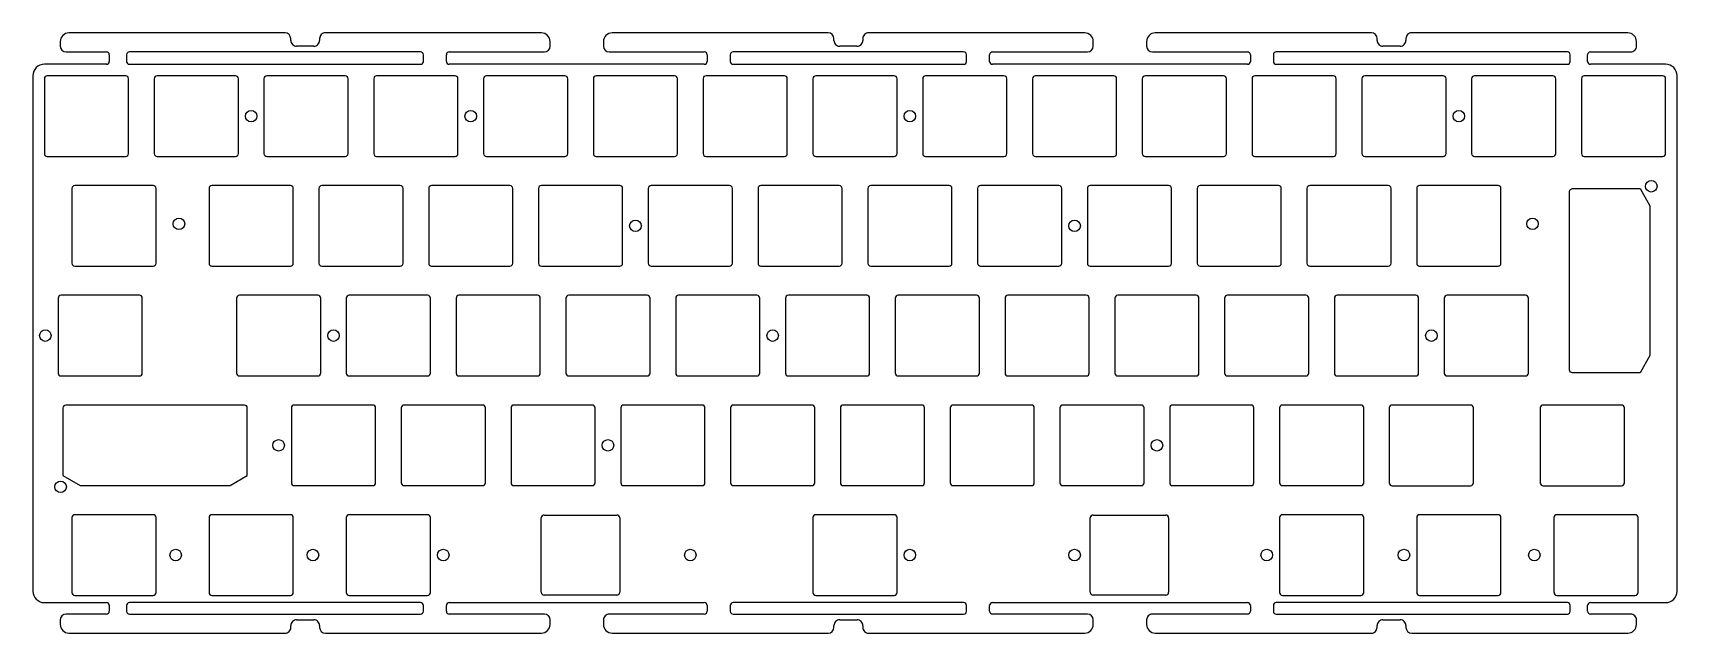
# Model space of a CAD drawing. Header units: millimetres. Extents: x -9 to 276, y -90 to 14.
import ezdxf

# ---------------------------------------------------------------- set-up
doc = ezdxf.new("R2010")
doc.units = ezdxf.units.MM
doc.layers.get('0').update_dxf_attribs({"linetype": 'CONTINUOUS'})
doc.layers.add('BLACK', color=7, linetype='CONTINUOUS')
doc.layers.add('Edge.Cuts', color=53, linetype='CONTINUOUS')

msp = doc.modelspace()

# ---------------------------------------------------------------- linework, layer by layer
for points in [[(240.35, 6.5), (240.35, -6.5, 0.4142123908), (240.85, -7), (254.45, -7, 0.4142135624), (254.95, -6.5), (254.95, 6.5, 0.4142135624), (254.45, 7), (240.85, 7, 0.4142123908)], [(259.4, 6.5), (259.4, -6.5, 0.4142123908), (259.9, -7), (273.5, -7, 0.4142135624), (274, -6.5), (274, 6.5, 0.4142135624), (273.5, 7), (259.9, 7, 0.4142123908)], [(257.34375, -44.075), (257.34375, -13.075, -0.4142135624), (257.84375, -12.575), (269.56175, -12.575), (271.29375, -15.575), (271.29375, -41.575), (269.56175, -44.575), (257.84375, -44.575, -0.4142123908)], [(235.59375, -31.6), (235.59375, -44.6, 0.4142123908), (236.09375, -45.1), (249.69375, -45.1, 0.4142135624), (250.19375, -44.6), (250.19375, -31.6, 0.4142135624), (249.69375, -31.1), (236.09375, -31.1, 0.4142123908)], [(-4.09375, -50.675), (-4.09375, -62.393), (-1.09375, -64.125), (24.90625, -64.125), (27.90625, -62.393), (27.90625, -50.675, 0.4142135624), (27.40625, -50.175), (-3.59375, -50.175, 0.4142123908)]]:
    msp.add_lwpolyline(points, format="xyb", close=True)
for centre in [(238.125, 0), (271.51875, -12.175), (233.3625, -38.1), (33.3375, -57.15), (-4.49375, -64.35)]:
    msp.add_circle(centre, 1)
at = {"layer": 'BLACK', "linetype": 'Continuous'}
for p, q in [((34.449869, 14.45), (-3.049999, 14.45)), ((78.949999, 14.45), (41.450004, 14.45)), ((128.701115, 14.45), (91.201251, 14.45)), ((173.201115, 14.45), (135.70125, 14.45)), ((222.952515, 14.45), (185.4525, 14.45)), ((267.452515, 14.45), (229.956413, 14.45)), ((-4.55, 12.949999), (-4.55, 12.150003)), ((35.450004, 13.15), (35.450004, 13.458978)), ((39.445279, 12.15), (36.449969, 12.15)), ((40.450004, 13.450023), (40.450004, 13.150023)), ((80.45, 12.150003), (80.45, 12.949999)), ((89.70125, 12.949999), (89.70125, 12.150003)), ((129.70125, 13.15), (129.70125, 13.458978)), ((133.696525, 12.15), (130.701215, 12.15)), ((134.70125, 13.450023), (134.70125, 13.150023)), ((174.70125, 12.150023), (174.70125, 12.938833)), ((183.9525, 12.950023), (183.9525, 12.146023)), ((223.95265, 13.15), (223.95265, 13.458978)), ((227.947925, 12.15), (224.952615, 12.15)), ((228.95265, 13.450023), (228.95265, 13.150023)), ((268.9525, 12.150123), (268.9525, 12.95)), ((3.45, 9), (-7.300002, 9)), ((-3.549997, 11.15), (3.45, 11.15)), ((3.95, 10.65), (3.95, 9.5)), ((6.95, 10.65), (6.95, 9.5)), ((57.95, 11.15), (7.45, 11.15)), ((7.45, 9), (57.95, 9)), ((58.45, 9.5), (58.45, 10.65)), ((62.45, 9.5), (62.45, 10.65)), ((62.95, 11.15), (79.449997, 11.15)), ((107.20125, 9), (62.95, 9)), ((90.701253, 11.15), (107.20125, 11.15)), ((107.70125, 10.65), (107.70125, 9.5)), ((111.70125, 10.65), (111.70125, 9.5)), ((152.20125, 11.15), (112.20125, 11.15)), ((112.20125, 9), (152.20125, 9)), ((152.70125, 9.5), (152.70125, 10.65)), ((156.70125, 9.5), (156.70125, 10.65)), ((157.20125, 11.15), (173.705905, 11.15)), ((201.4525, 9), (157.20125, 9)), ((184.952515, 11.15), (201.4525, 11.15)), ((201.9525, 10.65), (201.9525, 9.5)), ((205.9525, 10.65), (205.9525, 9.5)), ((256.9525, 11.15), (206.4525, 11.15)), ((206.4525, 9), (256.9525, 9)), ((257.4525, 9.5), (257.4525, 10.65)), ((260.4525, 9.5), (260.4525, 10.65)), ((260.9525, 11.15), (267.94137, 11.15)), ((274.000015, 9), (260.9525, 9)), ((-9.3, 7.000001), (-9.3, -82.449997)), ((-7.3, 6.499999), (-7.3, -6.5)), ((6.8, 7), (-6.8, 7)), ((7.3, -6.5), (7.3, 6.5)), ((11.75, 6.5), (11.75, -6.5)), ((25.85, 7), (12.25, 7)), ((26.35, -6.5), (26.35, 6.5)), ((30.8, 6.5), (30.8, -6.5)), ((44.9, 7), (31.3, 7)), ((45.4, -6.5), (45.4, 6.5)), ((49.85, 6.5), (49.85, -6.5)), ((63.95, 7), (50.35, 7)), ((64.45, -6.5), (64.45, 6.5)), ((68.9, 6.5), (68.9, -6.5)), ((83, 7), (69.4, 7)), ((83.5, -6.5), (83.5, 6.5)), ((87.95, 6.5), (87.95, -6.5)), ((102.05, 7), (88.45, 7)), ((102.55, -6.5), (102.55, 6.5)), ((107, 6.5), (107, -6.5)), ((121.1, 7), (107.5, 7)), ((121.6, -6.5), (121.6, 6.5)), ((126.05, 6.5), (126.05, -6.5)), ((140.15, 7), (126.55, 7)), ((140.65, -6.5), (140.65, 6.5)), ((145.1, 6.5), (145.1, -6.5)), ((159.2, 7), (145.6, 7)), ((159.7, -6.5), (159.7, 6.5)), ((164.15, 6.5), (164.15, -6.5)), ((178.25, 7), (164.65, 7)), ((178.75, -6.5), (178.75, 6.5)), ((183.2, 6.5), (183.2, -6.5)), ((197.3, 7), (183.7, 7)), ((197.8, -6.5), (197.8, 6.5)), ((202.25, 6.5), (202.25, -6.5)), ((216.35, 7), (202.75, 7)), ((216.85, -6.5), (216.85, 6.5)), ((221.3, 6.5), (221.3, -6.5)), ((235.4, 7), (221.8, 7)), ((235.9, -6.5), (235.9, 6.5)), ((276, -82.449877), (276, 7)), ((-6.799999, -7), (6.8, -7)), ((12.25, -7), (25.85, -7)), ((31.3, -7), (44.9, -7)), ((50.35, -7), (63.95, -7)), ((69.4, -7), (83, -7)), ((88.45, -7), (102.05, -7)), ((107.5, -7), (121.1, -7)), ((126.55, -7), (140.15, -7)), ((145.6, -7), (159.2, -7)), ((164.65, -7), (178.25, -7)), ((183.7, -7), (197.3, -7)), ((202.75, -7), (216.35, -7)), ((221.8, -7), (235.4, -7)), ((-2.5375, -12.550001), (-2.5375, -25.55)), ((11.5625, -12.05), (-2.037499, -12.05)), ((12.0625, -25.55), (12.0625, -12.55)), ((21.275, -12.55), (21.275, -25.55)), ((35.375, -12.05), (21.775, -12.05)), ((35.875, -25.55), (35.875, -12.55)), ((40.325, -12.55), (40.325, -25.55)), ((54.425, -12.05), (40.825, -12.05)), ((54.925, -25.55), (54.925, -12.55)), ((59.375, -12.55), (59.375, -25.55)), ((73.475, -12.05), (59.875, -12.05)), ((73.975, -25.55), (73.975, -12.55)), ((78.425, -12.55), (78.425, -25.55)), ((92.525, -12.05), (78.925, -12.05)), ((93.025, -25.55), (93.025, -12.55)), ((97.475, -12.55), (97.475, -25.55)), ((111.575, -12.05), (97.975, -12.05)), ((112.075, -25.55), (112.075, -12.55)), ((116.525, -12.55), (116.525, -25.55)), ((130.625, -12.05), (117.025, -12.05)), ((131.125, -25.55), (131.125, -12.55)), ((135.575, -12.55), (135.575, -25.55)), ((149.675, -12.05), (136.075, -12.05)), ((150.175, -25.55), (150.175, -12.55)), ((154.625, -12.55), (154.625, -25.55)), ((168.725, -12.05), (155.125, -12.05)), ((169.225, -25.55), (169.225, -12.55)), ((173.675, -12.55), (173.675, -25.55)), ((187.775, -12.05), (174.175, -12.05)), ((188.275, -25.55), (188.275, -12.55)), ((192.725, -12.55), (192.725, -25.55)), ((206.825, -12.05), (193.225, -12.05)), ((207.325, -25.55), (207.325, -12.55)), ((211.775, -12.55), (211.775, -25.55)), ((225.875, -12.05), (212.275, -12.05)), ((226.375, -25.55), (226.375, -12.55)), ((230.825, -12.55), (230.825, -25.55)), ((244.925, -12.05), (231.325, -12.05)), ((245.425, -25.55), (245.425, -12.55)), ((-2.037499, -26.05), (11.5625, -26.05)), ((21.775, -26.05), (35.375, -26.05)), ((40.825, -26.05), (54.425, -26.05)), ((59.875, -26.05), (73.475, -26.05)), ((78.925, -26.05), (92.525, -26.05)), ((97.975, -26.05), (111.575, -26.05)), ((117.025, -26.05), (130.625, -26.05)), ((136.075, -26.05), (149.675, -26.05)), ((155.125, -26.05), (168.725, -26.05)), ((174.175, -26.05), (187.775, -26.05)), ((193.225, -26.05), (206.825, -26.05)), ((212.275, -26.05), (225.875, -26.05)), ((231.325, -26.05), (244.925, -26.05)), ((9.18125, -31.1), (-4.418749, -31.1)), ((40.1375, -31.1), (26.5375, -31.1)), ((59.1875, -31.1), (45.5875, -31.1)), ((78.2375, -31.1), (64.6375, -31.1)), ((97.2875, -31.1), (83.6875, -31.1)), ((116.3375, -31.1), (102.7375, -31.1)), ((135.3875, -31.1), (121.7875, -31.1)), ((154.4375, -31.1), (140.8375, -31.1)), ((173.4875, -31.1), (159.8875, -31.1)), ((192.5375, -31.1), (178.9375, -31.1)), ((211.5875, -31.1), (197.9875, -31.1)), ((230.6375, -31.1), (217.0375, -31.1)), ((-4.91875, -31.6), (-4.91875, -44.6)), ((9.68125, -44.6), (9.68125, -31.6)), ((26.0375, -31.6), (26.0375, -44.6)), ((40.6375, -44.6), (40.6375, -31.6)), ((45.0875, -31.6), (45.0875, -44.6)), ((59.6875, -44.6), (59.6875, -31.6)), ((64.1375, -31.6), (64.1375, -44.6)), ((78.7375, -44.6), (78.7375, -31.6)), ((83.1875, -31.6), (83.1875, -44.6)), ((97.7875, -44.6), (97.7875, -31.6)), ((102.2375, -31.6), (102.2375, -44.6)), ((116.8375, -44.6), (116.8375, -31.6)), ((121.2875, -31.6), (121.2875, -44.6)), ((135.8875, -44.6), (135.8875, -31.6)), ((140.3375, -31.6), (140.3375, -44.6)), ((154.9375, -44.6), (154.9375, -31.6)), ((159.3875, -31.6), (159.3875, -44.6)), ((173.9875, -44.6), (173.9875, -31.6)), ((178.4375, -31.6), (178.4375, -44.6)), ((193.0375, -44.6), (193.0375, -31.6)), ((197.4875, -31.6), (197.4875, -44.6)), ((212.0875, -44.6), (212.0875, -31.6)), ((216.5375, -31.6), (216.5375, -44.6)), ((231.1375, -44.6), (231.1375, -31.6)), ((-4.418749, -45.1), (9.18125, -45.1)), ((26.5375, -45.1), (40.1375, -45.1)), ((45.5875, -45.1), (59.1875, -45.1)), ((64.6375, -45.1), (78.2375, -45.1)), ((83.6875, -45.1), (97.2875, -45.1)), ((102.7375, -45.1), (116.3375, -45.1)), ((121.7875, -45.1), (135.3875, -45.1)), ((140.8375, -45.1), (154.4375, -45.1)), ((159.8875, -45.1), (173.4875, -45.1)), ((178.9375, -45.1), (192.5375, -45.1)), ((197.9875, -45.1), (211.5875, -45.1)), ((217.0375, -45.1), (230.6375, -45.1)), ((35.5625, -50.65), (35.5625, -63.65)), ((49.6625, -50.15), (36.0625, -50.15)), ((50.1625, -63.65), (50.1625, -50.65)), ((54.6125, -50.65), (54.6125, -63.65)), ((68.7125, -50.15), (55.1125, -50.15)), ((69.2125, -63.65), (69.2125, -50.65)), ((73.6625, -50.65), (73.6625, -63.65)), ((87.7625, -50.15), (74.1625, -50.15)), ((88.2625, -63.65), (88.2625, -50.65)), ((92.7125, -50.65), (92.7125, -63.65)), ((106.8125, -50.15), (93.2125, -50.15)), ((107.3125, -63.65), (107.3125, -50.65)), ((111.7625, -50.65), (111.7625, -63.65)), ((125.8625, -50.15), (112.2625, -50.15)), ((126.3625, -63.65), (126.3625, -50.65)), ((130.8125, -50.65), (130.8125, -63.65)), ((144.9125, -50.15), (131.3125, -50.15)), ((145.4125, -63.65), (145.4125, -50.65)), ((149.8625, -50.65), (149.8625, -63.65)), ((163.9625, -50.15), (150.3625, -50.15)), ((164.4625, -63.65), (164.4625, -50.65)), ((168.9125, -50.65), (168.9125, -63.65)), ((183.0125, -50.15), (169.4125, -50.15)), ((183.5125, -63.65), (183.5125, -50.65)), ((187.9625, -50.65), (187.9625, -63.65)), ((202.0625, -50.15), (188.4625, -50.15)), ((202.5625, -63.65), (202.5625, -50.65)), ((207.0125, -50.65), (207.0125, -63.65)), ((221.1125, -50.15), (207.5125, -50.15)), ((221.6125, -63.65), (221.6125, -50.65)), ((226.0625, -50.652003), (226.0625, -63.652051)), ((240.162412, -50.152051), (226.5625, -50.152051)), ((240.6625, -63.651903), (240.6625, -50.644041)), ((252.253712, -50.652003), (252.253712, -63.652003)), ((266.353712, -50.152003), (252.753712, -50.152003)), ((266.853712, -63.652003), (266.853712, -50.652003)), ((36.0625, -64.15), (49.6625, -64.15)), ((55.1125, -64.15), (68.7125, -64.15)), ((74.1625, -64.15), (87.7625, -64.15)), ((93.2125, -64.15), (106.8125, -64.15)), ((112.2625, -64.15), (125.8625, -64.15)), ((131.3125, -64.15), (144.9125, -64.15)), ((150.3625, -64.15), (163.9625, -64.15)), ((169.4125, -64.15), (183.0125, -64.15)), ((188.4625, -64.15), (202.0625, -64.15)), ((207.5125, -64.15), (221.1125, -64.15)), ((226.562512, -64.152051), (240.168657, -64.152051)), ((252.753712, -64.152003), (266.353712, -64.152003)), ((-7.299998, -84.45), (3.45, -84.45)), ((3.95, -84.95), (3.95, -85.95)), ((6.95, -84.95), (6.95, -85.95)), ((57.95, -84.45), (7.45, -84.45)), ((58.45, -85.95), (58.45, -84.95)), ((62.45, -85.95), (62.45, -84.95)), ((62.95, -84.45), (107.20125, -84.45)), ((107.70125, -84.95), (107.70125, -85.95)), ((111.70125, -84.95), (111.70125, -85.95)), ((152.20125, -84.45), (112.20125, -84.45)), ((152.70125, -85.95), (152.70125, -84.95)), ((156.70125, -85.95), (156.70125, -84.95)), ((157.20125, -84.45), (201.4525, -84.45)), ((201.9525, -84.95), (201.9525, -85.95)), ((205.9525, -84.95), (205.9525, -85.95)), ((256.9525, -84.45), (206.4525, -84.45)), ((257.4525, -85.95), (257.4525, -84.95)), ((260.4525, -85.95), (260.4525, -84.95)), ((260.9525, -84.45), (273.984295, -84.45)), ((-4.55, -87.450003), (-4.55, -88.249999)), ((3.45, -86.45), (-3.549997, -86.45)), ((7.45, -86.45), (57.95, -86.45)), ((36.454593, -87.45), (39.449903, -87.45)), ((79.45, -86.45), (62.95, -86.45)), ((80.45, -88.249999), (80.45, -87.449998)), ((89.70125, -87.449999), (89.70125, -88.249999)), ((107.20125, -86.45), (90.70125, -86.45)), ((112.20125, -86.45), (152.20125, -86.45)), ((130.70125, -87.45), (133.701215, -87.45)), ((173.701115, -86.45), (157.20125, -86.45)), ((174.70125, -88.249977), (174.70125, -87.440912)), ((183.9525, -87.449977), (183.9525, -88.254559)), ((201.4525, -86.45), (184.9525, -86.45)), ((206.4525, -86.45), (256.9525, -86.45)), ((224.946095, -87.45), (227.941405, -87.45)), ((267.952515, -86.45), (260.9525, -86.45)), ((268.9525, -88.249877), (268.9525, -87.45)), ((-3.049999, -89.75), (34.454562, -89.75)), ((35.449868, -88.750023), (35.449868, -88.450023)), ((40.449868, -88.45), (40.449868, -88.758978)), ((41.450003, -89.75), (78.949999, -89.75)), ((91.201251, -89.75), (128.705905, -89.75)), ((129.70125, -88.749977), (129.70125, -88.449977)), ((134.70125, -88.459242), (134.70125, -88.75)), ((135.701215, -89.75), (173.206959, -89.75)), ((185.452515, -89.75), (222.94137, -89.75)), ((223.94137, -88.750023), (223.94137, -88.450023)), ((228.94137, -88.45), (228.94137, -88.758978)), ((229.941505, -89.75), (267.438888, -89.75))]:
    msp.add_line(p, q, dxfattribs=at)
at = {"layer": 'BLACK'}
for centre in [(28.575, 0), (66.675, 0), (142.875, 0), (16.04875, -18.7), (95.25, -19.05), (171.45, -19.05), (250.9012, -18.7), (-7.14375, -38.1), (42.8625, -38.1), (119.0625, -38.1), (90.4875, -57.15), (185.7375, -57.15)]:
    msp.add_circle(centre, 1, dxfattribs=at)
for centre, radius, start, end in [((-3.049999, 12.949999), 1.500001, 90, 180), ((34.449898, 13.449853), 1.000147, 0.52275407, 90.00166133), ((41.44999, 13.450014), 0.999986, 89.99919785, 179.99948433), ((78.949999, 12.949999), 1.500001, 0, 90), ((91.201251, 12.949999), 1.500001, 90, 180), ((128.701115, 13.449823), 1.000177, 0.52445741, 90), ((135.701215, 13.450023), 0.999965, 89.9979946, 180), ((173.201115, 12.949823), 1.500177, 359.58025821, 90), ((185.452415, 12.950023), 1.499915, 89.99675319, 180), ((222.952544, 13.449853), 1.000147, 0.52275407, 90.00166133), ((229.952636, 13.450014), 0.999986, 89.99919785, 179.99948433), ((267.452515, 12.950023), 1.499977, 359.99912146, 90), ((-3.549997, 12.150003), 1.000003, 180, 270), ((36.449926, 13.149922), 0.999922, 179.99553058, 270.00246391), ((39.449971, 13.150022), 1.000033, 269.73117609, 0.00005729), ((79.449997, 12.150003), 1.000003, 270, 0), ((90.701253, 12.150003), 1.000003, 180, 270), ((130.701215, 13.149923), 0.999923, 179.99558807, 270), ((133.701215, 13.150023), 1.000035, 269.73129094, 0), ((173.701215, 12.150023), 1.000035, 270.26870906, 0), ((184.952515, 12.150023), 1.000023, 180.22917846, 270), ((224.952572, 13.149922), 0.999922, 179.99553058, 270.00246391), ((227.952617, 13.150022), 1.000033, 269.73117609, 0.00005729), ((267.952315, 12.150123), 1.000185, 269.37299985, 0), ((-7.300001, 7.000001), 1.999999, 90.00002865, 180), ((3.449972, 10.649985), 0.500015, 0.00171878, 89.99679153), ((3.449972, 9.499985), 0.500028, 270.00320866, 0.00171878), ((7.449972, 9.499985), 0.499985, 179.99828103, 270.00320866), ((7.449972, 10.649985), 0.499972, 89.99679153, 179.99828103), ((57.949972, 10.649985), 0.500015, 0.00171878, 89.99679153), ((57.949972, 9.499985), 0.500028, 270.00320866, 0.00171878), ((62.949972, 9.499985), 0.499985, 179.99828103, 270.00320866), ((62.949972, 10.649985), 0.499972, 89.99679153, 179.99828103), ((107.201272, 10.649985), 0.500015, 0.00171895, 90.00252094), ((107.201272, 9.499985), 0.499978, 269.99747891, 0.00171895), ((112.201272, 10.649985), 0.500022, 90.00252094, 179.9982812), ((112.201272, 9.499985), 0.499985, 179.9982812, 269.99747891), ((152.201272, 10.649985), 0.500015, 0.00171895, 90.00252094), ((152.201272, 9.499985), 0.499978, 269.99747891, 0.00171895), ((157.201272, 10.649985), 0.500022, 90.00252094, 179.9982812), ((157.201272, 9.499985), 0.499985, 179.9982812, 269.99747891), ((201.452472, 10.649985), 0.500015, 0.00171878, 89.99679153), ((201.452472, 9.499985), 0.500028, 270.00320866, 0.00171878), ((206.452472, 9.499985), 0.499985, 179.99828103, 270.00320866), ((206.452472, 10.649985), 0.499972, 89.99679153, 179.99828103), ((256.952472, 10.649985), 0.500015, 0.00171878, 89.99679153), ((256.952472, 9.499985), 0.500028, 270.00320866, 0.00171878), ((260.952472, 9.499985), 0.499985, 179.99828103, 270.00320866), ((260.952472, 10.649985), 0.499972, 89.99679153, 179.99828103), ((274.000015, 7.000023), 1.999977, 359.99934109, 90), ((-6.799999, 6.499999), 0.500001, 90.00011459, 180), ((6.8, 6.5), 0.5, 0, 90), ((12.25, 6.5), 0.5, 90, 180), ((25.85, 6.5), 0.5, 0, 90), ((31.3, 6.5), 0.5, 90, 180), ((44.9, 6.5), 0.5, 0, 90), ((50.35, 6.5), 0.5, 90, 180), ((63.95, 6.5), 0.5, 0, 90), ((69.4, 6.5), 0.5, 90, 180), ((83, 6.5), 0.5, 0, 90), ((88.45, 6.5), 0.5, 90, 180), ((102.05, 6.5), 0.5, 0, 90), ((107.5, 6.5), 0.5, 90, 180), ((121.1, 6.5), 0.5, 0, 90), ((126.55, 6.5), 0.5, 90, 180), ((140.15, 6.5), 0.5, 0, 90), ((145.6, 6.5), 0.5, 90, 180), ((159.2, 6.5), 0.5, 0, 90), ((164.65, 6.5), 0.5, 90, 180), ((178.25, 6.5), 0.5, 0, 90), ((183.7, 6.5), 0.5, 90, 180), ((197.3, 6.5), 0.5, 0, 90), ((202.75, 6.5), 0.5, 90, 180), ((216.35, 6.5), 0.5, 0, 90), ((221.8, 6.5), 0.5, 90, 180), ((235.4, 6.5), 0.5, 0, 90), ((-6.799999, -6.499999), 0.500001, 180.00011459, 270), ((6.8, -6.5), 0.5, 270, 0), ((12.25, -6.5), 0.5, 180, 270), ((25.85, -6.5), 0.5, 270, 0), ((31.3, -6.5), 0.5, 180, 270), ((44.9, -6.5), 0.5, 270, 0), ((50.35, -6.5), 0.5, 180, 270), ((63.95, -6.5), 0.5, 270, 0), ((69.4, -6.5), 0.5, 180, 270), ((83, -6.5), 0.5, 270, 0), ((88.45, -6.5), 0.5, 180, 270), ((102.05, -6.5), 0.5, 270, 0), ((107.5, -6.5), 0.5, 180, 270), ((121.1, -6.5), 0.5, 270, 0), ((126.55, -6.5), 0.5, 180, 270), ((140.15, -6.5), 0.5, 270, 0), ((145.6, -6.5), 0.5, 180, 270), ((159.2, -6.5), 0.5, 270, 0), ((164.65, -6.5), 0.5, 180, 270), ((178.25, -6.5), 0.5, 270, 0), ((183.7, -6.5), 0.5, 180, 270), ((197.3, -6.5), 0.5, 270, 0), ((202.75, -6.5), 0.5, 180, 270), ((216.35, -6.5), 0.5, 270, 0), ((221.8, -6.5), 0.5, 180, 270), ((235.4, -6.5), 0.5, 270, 0), ((-2.037499, -12.550001), 0.500001, 90, 180), ((11.5625, -12.55), 0.5, 0, 90), ((21.775, -12.55), 0.5, 90, 180), ((35.375, -12.55), 0.5, 0, 90), ((40.825, -12.55), 0.5, 90, 180), ((54.425, -12.55), 0.5, 0, 90), ((59.875, -12.55), 0.5, 90, 180), ((73.475, -12.55), 0.5, 0, 90), ((78.925, -12.55), 0.5, 90, 180), ((92.525, -12.55), 0.5, 0, 90), ((97.975, -12.55), 0.5, 90, 180), ((111.575, -12.55), 0.5, 0, 90), ((117.025, -12.55), 0.5, 90, 180), ((130.625, -12.55), 0.5, 0, 90), ((136.075, -12.55), 0.5, 90, 180), ((149.675, -12.55), 0.5, 0, 90), ((155.125, -12.55), 0.5, 90, 180), ((168.725, -12.55), 0.5, 0, 90), ((174.175, -12.55), 0.5, 90, 180), ((187.775, -12.55), 0.5, 0, 90), ((193.225, -12.55), 0.5, 90, 180), ((206.825, -12.55), 0.5, 0, 90), ((212.275, -12.55), 0.5, 90, 180), ((225.875, -12.55), 0.5, 0, 90), ((231.325, -12.55), 0.5, 90, 180), ((244.925, -12.55), 0.5, 0, 90), ((-2.037499, -25.549999), 0.500001, 180.00011459, 270), ((11.5625, -25.55), 0.5, 270, 0), ((21.775, -25.55), 0.5, 180, 270), ((35.375, -25.55), 0.5, 270, 0), ((40.825, -25.55), 0.5, 180, 270), ((54.425, -25.55), 0.5, 270, 0), ((59.875, -25.55), 0.5, 180, 270), ((73.475, -25.55), 0.5, 270, 0), ((78.925, -25.55), 0.5, 180, 270), ((92.525, -25.55), 0.5, 270, 0), ((97.975, -25.55), 0.5, 180, 270), ((111.575, -25.55), 0.5, 270, 0), ((117.025, -25.55), 0.5, 180, 270), ((130.625, -25.55), 0.5, 270, 0), ((136.075, -25.55), 0.5, 180, 270), ((149.675, -25.55), 0.5, 270, 0), ((155.125, -25.55), 0.5, 180, 270), ((168.725, -25.55), 0.5, 270, 0), ((174.175, -25.55), 0.5, 180, 270), ((187.775, -25.55), 0.5, 270, 0), ((193.225, -25.55), 0.5, 180, 270), ((206.825, -25.55), 0.5, 270, 0), ((212.275, -25.55), 0.5, 180, 270), ((225.875, -25.55), 0.5, 270, 0), ((231.325, -25.55), 0.5, 180, 270), ((244.925, -25.55), 0.5, 270, 0), ((-4.418749, -31.600001), 0.500001, 90, 179.99988541), ((9.18125, -31.6), 0.5, 0, 90), ((26.5375, -31.6), 0.5, 90, 180), ((40.1375, -31.6), 0.5, 0, 90), ((45.5875, -31.6), 0.5, 90, 180), ((59.1875, -31.6), 0.5, 0, 90), ((64.6375, -31.6), 0.5, 90, 180), ((78.2375, -31.6), 0.5, 0, 90), ((83.6875, -31.6), 0.5, 90, 180), ((97.2875, -31.6), 0.5, 0, 90), ((102.7375, -31.6), 0.5, 90, 180), ((116.3375, -31.6), 0.5, 0, 90), ((121.7875, -31.6), 0.5, 90, 180), ((135.3875, -31.6), 0.5, 0, 90), ((140.8375, -31.6), 0.5, 90, 180), ((154.4375, -31.6), 0.5, 0, 90), ((159.8875, -31.6), 0.5, 90, 180), ((173.4875, -31.6), 0.5, 0, 90), ((178.9375, -31.6), 0.5, 90, 180), ((192.5375, -31.6), 0.5, 0, 90), ((197.9875, -31.6), 0.5, 90, 180), ((211.5875, -31.6), 0.5, 0, 90), ((217.0375, -31.6), 0.5, 90, 180), ((230.6375, -31.6), 0.5, 0, 90), ((-4.418749, -44.599999), 0.500001, 180.00011459, 270), ((9.18125, -44.6), 0.5, 270, 0), ((26.5375, -44.6), 0.5, 180, 270), ((40.1375, -44.6), 0.5, 270, 0), ((45.5875, -44.6), 0.5, 180, 270), ((59.1875, -44.6), 0.5, 270, 0), ((64.6375, -44.6), 0.5, 180, 270), ((78.2375, -44.6), 0.5, 270, 0), ((83.6875, -44.6), 0.5, 180, 270), ((97.2875, -44.6), 0.5, 270, 0), ((102.7375, -44.6), 0.5, 180, 270), ((116.3375, -44.6), 0.5, 270, 0), ((121.7875, -44.6), 0.5, 180, 270), ((135.3875, -44.6), 0.5, 270, 0), ((140.8375, -44.6), 0.5, 180, 270), ((154.4375, -44.6), 0.5, 270, 0), ((159.8875, -44.6), 0.5, 180, 270), ((173.4875, -44.6), 0.5, 270, 0), ((178.9375, -44.6), 0.5, 180, 270), ((192.5375, -44.6), 0.5, 270, 0), ((197.9875, -44.6), 0.5, 180, 270), ((211.5875, -44.6), 0.5, 270, 0), ((217.0375, -44.6), 0.5, 180, 270), ((230.6375, -44.6), 0.5, 270, 0), ((36.0625, -50.65), 0.5, 90, 180), ((49.6625, -50.65), 0.5, 0, 90), ((55.1125, -50.65), 0.5, 90, 180), ((68.7125, -50.65), 0.5, 0, 90), ((74.1625, -50.65), 0.5, 90, 180), ((87.7625, -50.65), 0.5, 0, 90), ((93.2125, -50.65), 0.5, 90, 180), ((106.8125, -50.65), 0.5, 0, 90), ((112.2625, -50.65), 0.5, 90, 180), ((125.8625, -50.65), 0.5, 0, 90), ((131.3125, -50.65), 0.5, 90, 180), ((144.9125, -50.65), 0.5, 0, 90), ((150.3625, -50.65), 0.5, 90, 180), ((163.9625, -50.65), 0.5, 0, 90), ((169.4125, -50.65), 0.5, 90, 180), ((183.0125, -50.65), 0.5, 0, 90), ((188.4625, -50.65), 0.5, 90, 180), ((202.0625, -50.65), 0.5, 0, 90), ((207.5125, -50.65), 0.5, 90, 180), ((221.1125, -50.65), 0.5, 0, 90), ((226.562412, -50.652003), 0.499912, 89.98991497, 180), ((240.162412, -50.652203), 0.500152, 0.9350487, 90), ((252.753712, -50.652003), 0.5, 90, 180), ((266.353712, -50.652003), 0.5, 0, 90), ((36.0625, -63.65), 0.5, 180, 270), ((49.6625, -63.65), 0.5, 270, 0), ((55.1125, -63.65), 0.5, 180, 270), ((68.7125, -63.65), 0.5, 270, 0), ((74.1625, -63.65), 0.5, 180, 270), ((87.7625, -63.65), 0.5, 270, 0), ((93.2125, -63.65), 0.5, 180, 270), ((106.8125, -63.65), 0.5, 270, 0), ((112.2625, -63.65), 0.5, 180, 270), ((125.8625, -63.65), 0.5, 270, 0), ((131.3125, -63.65), 0.5, 180, 270), ((144.9125, -63.65), 0.5, 270, 0), ((150.3625, -63.65), 0.5, 180, 270), ((163.9625, -63.65), 0.5, 270, 0), ((169.4125, -63.65), 0.5, 180, 270), ((183.0125, -63.65), 0.5, 270, 0), ((188.4625, -63.65), 0.5, 180, 270), ((202.0625, -63.65), 0.5, 270, 0), ((207.5125, -63.65), 0.5, 180, 270), ((221.1125, -63.65), 0.5, 270, 0), ((226.562512, -63.652103), 0.499948, 179.99404138, 270), ((240.162312, -63.651903), 0.500188, 270.7268293, 0), ((252.753712, -63.652003), 0.5, 180, 270), ((266.353712, -63.652003), 0.5, 270, 0), ((-7.299998, -82.449998), 2.000002, 179.99997135, 270), ((273.999815, -82.449877), 2.000185, 269.55542102, 0), ((3.449972, -84.950015), 0.500015, 0.00171878, 89.99679153), ((7.449972, -84.950015), 0.499972, 89.99679153, 179.99828103), ((57.949972, -84.950015), 0.500015, 0.00171878, 89.99679153), ((62.949972, -84.950015), 0.499972, 89.99679153, 179.99828103), ((107.201272, -84.950015), 0.500015, 0.00171895, 90.00252094), ((112.201272, -84.950015), 0.500022, 90.00252094, 179.9982812), ((152.201272, -84.950015), 0.500015, 0.00171895, 90.00252094), ((157.201272, -84.950015), 0.500022, 90.00252094, 179.9982812), ((201.452472, -84.950015), 0.500015, 0.00171878, 89.99679153), ((206.452472, -84.950015), 0.499972, 89.99679153, 179.99828103), ((256.952472, -84.950015), 0.500015, 0.00171878, 89.99679153), ((260.952472, -84.950015), 0.499972, 89.99679153, 179.99828103), ((-3.549997, -87.450003), 1.000003, 90, 180), ((-3.049999, -88.249999), 1.500001, 180, 270), ((3.449972, -85.950015), 0.500028, 270.00320866, 0.00171878), ((7.449972, -85.950015), 0.499985, 179.99828103, 270.00320866), ((36.449901, -88.450022), 1.000033, 89.73117609, 180.00005729), ((39.449946, -88.449922), 0.999922, 359.99553058, 90.00246391), ((57.949972, -85.950015), 0.500028, 270.00320866, 0.00171878), ((62.949972, -85.950015), 0.499985, 179.99828103, 270.00320866), ((78.949999, -88.249999), 1.500001, 270, 0), ((79.450001, -87.449999), 0.999999, 0.0000573, 90.0000573), ((90.701249, -87.449999), 0.999999, 89.9999427, 180), ((91.201251, -88.249999), 1.500001, 180, 270), ((107.201272, -85.950015), 0.499978, 269.99747891, 0.00171895), ((112.201272, -85.950015), 0.499985, 179.9982812, 269.99747891), ((130.701215, -88.449977), 0.999965, 89.9979946, 180), ((133.701115, -88.450177), 1.000177, 359.48069809, 89.99427144), ((152.201272, -85.950015), 0.499978, 269.99747891, 0.00171895), ((157.201272, -85.950015), 0.499985, 179.9982812, 269.99747891), ((173.201215, -88.249977), 1.500035, 270.2194002, 0), ((173.701115, -87.450177), 1.000177, 0.53075856, 90), ((185.452515, -88.249977), 1.500023, 180.17501721, 270), ((184.952415, -87.449977), 0.999915, 89.99512975, 180), ((201.452472, -85.950015), 0.500028, 270.00320866, 0.00171878), ((206.452472, -85.950015), 0.499985, 179.99828103, 270.00320866), ((224.941403, -88.450022), 1.000033, 89.73117609, 180.00005729), ((227.941448, -88.449922), 0.999922, 359.99553058, 90.00246391), ((256.952472, -85.950015), 0.500028, 270.00320866, 0.00171878), ((260.952472, -85.950015), 0.499985, 179.99828103, 270.00320866), ((267.452315, -88.249877), 1.500185, 269.48718213, 0), ((267.952515, -87.449977), 0.999977, 359.99868218, 90), ((34.449882, -88.750014), 0.999986, 269.99919785, 359.99948433), ((41.449974, -88.749853), 1.000147, 180.52275407, 270.00166133), ((128.701215, -88.749977), 1.000035, 270.26870906, 0), ((135.701215, -88.750077), 0.999923, 179.99558807, 270), ((222.941384, -88.750014), 0.999986, 269.99919785, 359.99948433), ((229.941476, -88.749853), 1.000147, 180.52275407, 270.00166133)]:
    msp.add_arc(centre, radius, start, end, dxfattribs=at)
at = {"layer": 'Edge.Cuts', "linetype": 'CONTINUOUS'}
for p, q in [((-2.5375, -69.700001), (-2.5375, -82.699999)), ((11.5625, -69.2), (-2.037499, -69.2)), ((12.0625, -82.7), (12.0625, -69.7)), ((21.275, -69.7), (21.275, -82.7)), ((35.375, -69.2), (21.775, -69.2)), ((35.875, -82.7), (35.875, -69.7)), ((45.0875, -69.7), (45.0875, -82.7)), ((59.1875, -69.2), (45.5875, -69.2)), ((59.6875, -82.7), (59.6875, -69.7)), ((78.9184, -82.65), (78.9184, -69.75)), ((79.4184, -69.25), (92.0184, -69.25)), ((92.5184, -69.75), (92.5184, -82.65)), ((126.05, -69.7), (126.05, -82.7)), ((140.15, -69.2), (126.55, -69.2)), ((140.65, -82.7), (140.65, -69.7)), ((174.175, -82.65), (174.175, -69.75)), ((174.675, -69.25), (187.275, -69.25)), ((187.775, -69.75), (187.775, -82.65)), ((207.0125, -69.7), (207.0125, -82.7)), ((221.1125, -69.2), (207.5125, -69.2)), ((221.6125, -82.7), (221.6125, -69.7)), ((230.825, -69.7), (230.825, -82.7)), ((244.925, -69.2), (231.325, -69.2)), ((245.425, -82.7), (245.425, -69.7)), ((254.6375, -69.7), (254.6375, -82.7)), ((268.7375, -69.2), (255.1375, -69.2)), ((269.2375, -82.7), (269.2375, -69.7)), ((-2.037499, -83.2), (11.5625, -83.2)), ((21.775, -83.2), (35.375, -83.2)), ((45.5875, -83.2), (59.1875, -83.2)), ((92.0184, -83.15), (79.4184, -83.15)), ((126.55, -83.2), (140.15, -83.2)), ((187.275, -83.15), (174.675, -83.15)), ((207.5125, -83.2), (221.1125, -83.2)), ((231.325, -83.2), (244.925, -83.2)), ((255.1375, -83.2), (268.7375, -83.2))]:
    msp.add_line(p, q, dxfattribs=at)
at = {"layer": 'Edge.Cuts'}
for centre in [(15.478125, -76.2), (39.290625, -76.2), (61.9125, -76.2), (104.775, -76.2), (142.875, -76.2), (171.45, -76.2), (204.7875, -76.2), (228.6, -76.2), (251.221875, -76.2)]:
    msp.add_circle(centre, 1, dxfattribs=at)
for centre, radius, start, end in [((-2.037478, -69.700041), 0.500022, 90.00240623, 179.99541654), ((11.562522, -69.700041), 0.500041, 0.00469846, 90.00252081), ((21.775022, -69.700041), 0.500022, 90.00252081, 179.99530195), ((35.375022, -69.700041), 0.500041, 0.00469846, 90.00252081), ((45.587522, -69.700041), 0.500022, 90.00252081, 179.99530195), ((59.187522, -69.700041), 0.500041, 0.00469846, 90.00252081), ((79.418401, -69.750001), 0.500001, 90.00011459, 179.99988541), ((92.018399, -69.750001), 0.500001, 0.00011459, 89.99988541), ((126.550022, -69.700041), 0.500022, 90.00252081, 179.99530195), ((140.150022, -69.700041), 0.500041, 0.00469846, 90.00252081), ((174.675, -69.75), 0.5, 90, 180), ((187.275, -69.75), 0.5, 0, 90), ((207.512522, -69.700041), 0.500022, 90.00252081, 179.99530195), ((221.112522, -69.700041), 0.500041, 0.00469846, 90.00252081), ((231.325022, -69.700041), 0.500022, 90.00252081, 179.99530195), ((244.925022, -69.700041), 0.500041, 0.00469846, 90.00252081), ((255.137522, -69.700041), 0.500022, 90.00252081, 179.99530195), ((268.737522, -69.700041), 0.500041, 0.00469846, 90.00252081), ((-2.037478, -82.700041), 0.499959, -180.00481263, -90.00240662), ((11.562522, -82.700041), 0.499978, -90.00252122, 0.00469846), ((21.775022, -82.700041), 0.499959, -180.00469805, -90.00252122), ((35.375022, -82.700041), 0.499978, -90.00252122, 0.00469846), ((45.587522, -82.700041), 0.499959, -180.00469805, -90.00252122), ((59.187522, -82.700041), 0.499978, -90.00252122, 0.00469846), ((79.418401, -82.649999), 0.500001, -179.99988541, -90.00011459), ((92.018399, -82.649999), 0.500001, -89.99988541, -0.00011459), ((126.550022, -82.700041), 0.499959, -180.00469805, -90.00252122), ((140.150022, -82.700041), 0.499978, -90.00252122, 0.00469846), ((174.675, -82.65), 0.5, -180, -90), ((187.275, -82.65), 0.5, -90, 0), ((207.512522, -82.700041), 0.499959, -180.00469805, -90.00252122), ((221.112522, -82.700041), 0.499978, -90.00252122, 0.00469846), ((231.325022, -82.700041), 0.499959, -180.00469805, -90.00252122), ((244.925022, -82.700041), 0.499978, -90.00252122, 0.00469846), ((255.137522, -82.700041), 0.499959, -180.00469805, -90.00252122), ((268.737522, -82.700041), 0.499978, -90.00252122, 0.00469846)]:
    msp.add_arc(centre, radius, start, end, dxfattribs=at)

doc.saveas('drawing.dxf')
